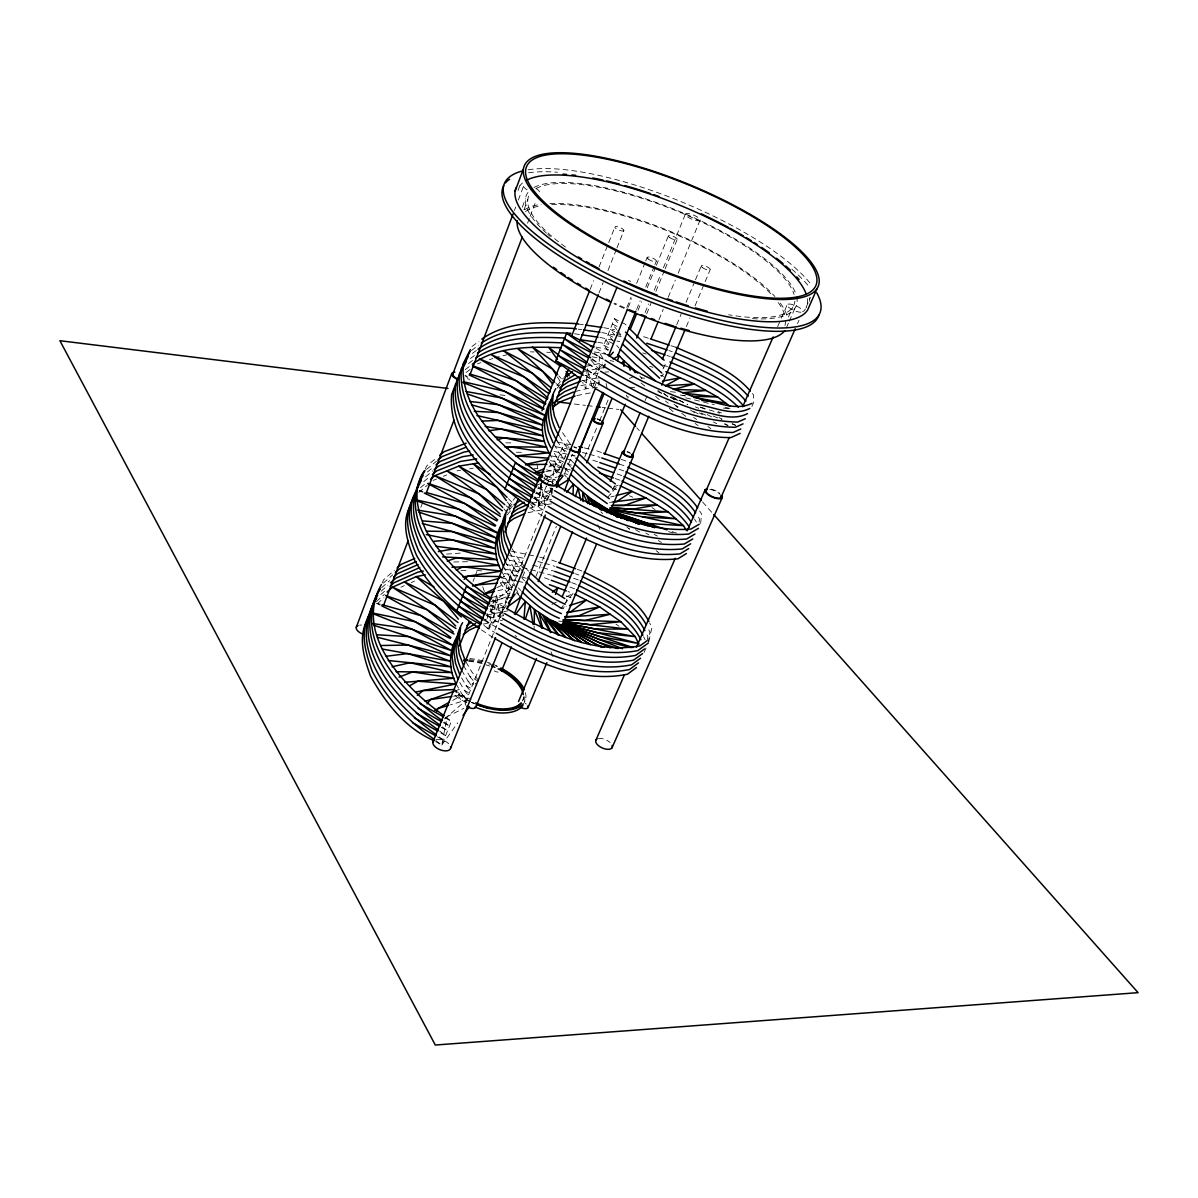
<?xml version="1.0" encoding="UTF-8"?>
<svg xmlns="http://www.w3.org/2000/svg" width="1198" height="1198" viewBox="0 0 1198 1198"><rect width="100%" height="100%" fill="white"/><g stroke="black" fill="none" stroke-linecap="round" stroke-linejoin="round"><path stroke-width="0.75" stroke-dasharray="5 3.75" d="M598.925 385.307L599.015 380.066M575.295 391.521L585.882 388.811L587.23 368.759L592.396 387.942L599.165 369.553L599.419 352.706L593.983 351.942M534.053 629.774L534.128 626.075M552.068 493.321L552.383 488.065M552.592 484.546L553.701 465.947L548.37 465.258M507.593 599.674L509.959 574.276L502.591 573.393M700.65 523.406L701.564 513.972L699.647 510.962M540.882 483.887L538.696 505.616L528.078 508.491M699.138 521.984L699.452 518.809L697.536 515.784M541.586 482.12L537.977 506.904L544.132 510.483M648.148 643.176L649.885 632.065L647.639 627.542M647.369 639.867L647.863 636.662L645.632 632.125M497.949 590.704L512.13 587.409L493.247 602.19L488.694 628.95L494.699 632.394M435.548 741.547L441.777 745.081L447.183 716.599L463.851 708.362M551.335 487.915L545.075 504.747L541.226 485.624M518.045 190.422L520.591 183.623M514.391 210.489L515.709 206.999M518.33 200.036L523.571 186.109M522.298 207.194L525.473 198.778M523.99 209.71L527.809 199.617M527.524 223.277L529.501 218.066M530.16 216.329L536.105 200.695M420.812 507.383L423.463 500.405M473.015 581.344L474.393 577.885M475.082 576.163L477.133 570.982M590.15 289.362L593.594 280.691M599.09 266.825L608.045 244.302M608.734 242.565L614.918 226.961M599.015 292.941L603.148 282.548M607.985 270.434L616.281 249.648M616.97 247.911L623.873 230.6A4.837 1.423 21.9 0 0 617.644 226.751A4.837 1.423 21.9 0 0 616.671 229.013A4.837 1.423 21.9 0 0 623.873 230.6M435.922 740.589L441.777 745.081L451.361 721.361L445.476 716.853M546.438 485.969L537.977 506.904L531.672 503.534M546.962 484.651L548.564 480.697L544.102 477.418M608.075 350.685L603.762 345.264L614.499 318.683L625.326 324.239L627.692 326.74M465.243 702.986L552.128 488.619M560.529 467.864L566.13 454.042L556.741 440.46M594.582 387.074L598.087 378.433M626.824 307.557L631.032 297.194M636.647 283.357L645.048 262.617M645.752 260.894L647.16 257.435M628.246 307.317L631.75 298.676M522.747 576.552L526.027 568.481L528.632 571.132M564.872 472.97L572.404 454.431L574.726 456.827M636.602 309.503L640.121 300.863M645.752 287.056L654.198 266.33M654.902 264.608L656.309 261.149M638.01 310.342L641.544 301.686M647.205 287.82L655.68 267.034M656.384 265.297L668.394 235.856M535.88 576.463L556.396 526.311M584.699 457.142L598.865 422.55M599.569 420.827L608.06 400.072M645.093 312.558L648.612 303.948M654.258 290.156L660.607 274.656M663.437 267.768L685.301 214.367M646.68 313.846L650.933 303.468M655.905 291.354L664.411 270.583M665.13 268.846L677.184 239.42M508.386 507.608L509.689 504.463L516.293 496.391M658.99 319.656L663.243 309.339M668.214 297.299L675.313 280.107M678.158 273.234L700.156 219.923M645.123 400.626L647.279 395.445M676.78 324.658L681.093 314.31M686.125 302.225L694.75 281.5M695.484 279.778L701.234 265.971M560.784 607.97L563.255 608.913L564.558 605.784M565.86 602.654L566.864 599.225M614.754 485.579L610.755 494.115M663.003 368.984L666.088 362.68L665.145 363.848M686.379 326.53L689.988 317.904M695.05 305.834L710.204 269.61M777.637 326.695L780.602 319.881M781.351 318.189L787.296 304.547M788.464 316.961L792.776 307.122M644.06 652.506L646.096 647.848M648.837 641.619L651.907 627.452L649.645 622.945M751.88 406.526L753.572 402.663L753.632 395.026L751.46 392.405M786.397 327.803L788.539 322.891M789.257 321.244L795.008 308.126M797.494 323.625L798.991 320.225M806.119 307.317L810.492 297.389M382.177 582.932L383.764 579.667L394.441 570.278M425.155 469.167L426.817 465.812L435.413 458.789M441.777 745.081L457.741 722.858M506.32 605.679L488.694 628.95L483.872 626.284M563.315 605.514L561.143 608.21L566.19 606.592M564.408 604.166L573.108 593.369L568.032 591.513M552.787 488.679L537.977 506.904L530.924 501.677M507.233 514.87L510.543 510.827M508.865 507.952L514.376 501.213M509.15 510.063L512.459 506.02M556.98 385.636L563.554 377.834M557.16 388.092L561.548 382.881M607.161 497.904L618.453 484.98L612.043 487.856M602.444 364.372L589.835 378.523L584.953 375.992M661.191 376.442L663.527 374.046M377.325 603.732L384.019 597.757M380.799 594.567L384.813 591.003M376.292 601.621L384.408 594.388M381.204 591.153L387.882 585.238M381.608 587.739L389.62 580.656M383.345 583.112L392.704 574.875M444.518 718.89L466.501 700.006L450.448 704.798M418.746 492.378L427.357 485.205M420.558 487.586L426.353 482.764M423.807 481.596L429.543 476.849M425.634 476.789L432.792 470.874M427.461 471.967L433.182 467.25M426.428 469.496L436.446 461.275M466.127 372.518L470.38 369.254M465.198 369.673L470.919 365.285M468.523 363.548L472.761 360.313M470.425 358.516L474.678 355.297M472.341 353.455L476.579 350.265M471.443 350.535L478.496 345.219M471.952 346.507L479.005 341.22M543.128 481.057L559.975 469.346L550.631 455.644M612.792 489.233L611.16 487.167M452.679 700.366L462.488 694.93L470.964 699.692M551.949 604.391L556.83 601.845M566.609 596.769L573.108 593.369M496.706 587.724L508.027 582.243L513.822 585.418M629.414 378.463L634.191 376.277M400.926 587.2L404.325 585.672M411.139 582.617L414.538 581.105M493.247 602.19L509.659 595.346M602.624 513.568L600.887 511.816M548.939 466.831L555.767 464.045L566.235 469.601L568.541 471.997M433.092 480.413L436.506 479.05M443.32 476.31L446.719 474.947M477.463 363.818L480.877 362.635M489.398 359.655L492.812 358.457M494.504 357.858L506.799 354.803M455.899 690.617L459.298 689.434M546.812 480.398L557.235 476.939M501.123 577.721L504.717 576.672L501.064 576.612M486.957 615.023L507.967 610.83M481.716 620.534L493.636 617.15L506.125 615.383M483.288 624.113L502.501 620.175M489.039 602.28L501.004 598.91L513.538 597.143M488.919 606.383L506.32 602.474M490.491 609.977L504.463 607.042M490.881 597.697L510.019 593.324M528.108 512.714L544.057 509.36M533.859 498.428L551.664 494.834M531.942 503.205L551.559 499.356M536.165 484.995L541.391 483.588M537.707 488.859L546.408 486.523M535.791 493.651L551.769 490.311M576.822 395.595L590.374 392.914M610.725 496.99L614.304 496.062M582.857 380.62L598.072 377.729M580.835 385.621L599.299 382.297M583.351 371.485L605.394 367.277M584.864 375.618L598.461 372.952M585.373 366.453L602.534 362.904M446.569 554.12L462.593 552.922M456.947 470.844L460.571 470.26M469.601 468.807L473.225 468.223M545.914 471.578L559.975 469.346M453.593 696.218L462.488 694.93L467.07 700.725M548.34 481.731L553.835 480.982M551.439 503.864L538.696 505.616L534.608 496.017M597.278 387.283L585.882 388.811L582.617 382.387M609.632 502.381L613.181 501.947M500.899 582.857L508.027 582.243L513.148 588.712M604.99 372.069L608.734 371.904M550.436 464.18L555.767 464.045M460.945 570.682L467.999 570.533M453.772 561.967L467.939 561.697M516.443 452.275L521.834 452.29M505.766 442.841L512.954 442.886M530.474 351.853L534.098 351.942M546.797 352.272L550.436 352.362M629.684 387.268L635.15 387.688M641.11 377.834L644.719 378.209M670.461 391.656L677.724 392.48M558.582 621.058L562.281 621.492M500.824 577.81L524.514 582.647M506.155 564.543L520.426 567.088M504.373 568.975L522.657 572.494M476.804 570.353L482.345 571.012M511.516 551.2L537.932 556.696M509.734 555.662L525.757 558.642M509.794 560.335L522.223 562.656M499.985 394.846L507.413 395.759M574.261 403.981L585.403 405.358M587.26 405.583L594.687 406.496M602.115 407.41L605.829 407.874M607.686 408.099L618.827 409.461M723.457 408.099L728.773 408.773M534.083 468.268L537.632 468.732M546.513 469.871L562.386 473.105M553.955 451.376L575.175 455.899M552.083 456.019L564.483 458.415M550.226 460.646L560.844 462.608M557.699 442.077L573.662 445.327M555.827 446.734L568.241 449.13M592.052 356.764L602.864 358.816M574.456 333.778L579.892 334.556M599.839 337.402L619.725 341.64M597.892 342.254L608.734 344.32M595.93 347.106L608.584 349.591M578.335 324.014L583.785 324.793M603.762 327.668L614.634 329.75M578.215 329.165L581.839 329.69M601.8 332.55L614.469 335.051M616.281 335.485L621.702 336.788M606.622 354.428L599.419 352.706L603.298 358.966M610.067 360.538L613.661 361.407M685.72 397.826L692.729 399.503M694.526 399.937L701.714 401.674M703.511 402.109L714.308 404.699M725.09 407.29L732.292 409.027M584.265 447.887L593.115 450.014M582.363 452.53L587.664 453.802M589.431 454.237L599.973 457.337M566.235 458.834L573.288 460.526M567.882 464.3L571.416 465.153M570.413 469.975L553.701 465.947L557.744 473.854M564.138 473.524L567.657 474.378M539.654 557.115L548.295 559.211M537.842 561.562L543.023 562.82M544.746 563.24L555.033 566.355M532.571 565.171L541.197 567.253M542.934 567.672L554.899 571.416M522.148 567.508L529.052 569.185M530.774 569.604L551.38 575.22M526.311 578.23L509.959 574.276L515.784 587.874M376.816 603.223L380.365 604.226M668.514 531.657L673.71 533.14M419.435 490.476L422.909 491.479M700.471 407.155L707.479 409.342M709.246 409.896L719.773 413.175M657.777 391.686L661.341 392.839M643.581 336.683L648.717 338.36M670.91 345.683L676.031 347.36M668.873 350.55L672.288 351.673M666.852 355.417L670.251 356.54M642.712 352.931L646.111 354.054M662.808 365.105L667.9 366.798M649.72 366.259L652.955 367.337M660.472 375.333L663.857 376.457M672.093 531.627L677.259 533.38M596.649 450.867L601.89 452.679M621.163 459.358L628.156 461.799M619.216 464.015L626.21 466.441M592.83 460.152L599.809 462.578M619.037 469.272L624.278 471.099M717.991 411.663L721.51 412.906M617.09 473.914L622.331 475.741M615.158 478.541L620.399 480.368M613.047 488.38L616.536 489.593M551.754 560.05L556.86 561.907M577.286 569.335L582.393 571.191M575.429 573.782L578.829 575.025M573.572 578.23L578.679 580.087M571.731 582.662L576.822 584.519M544.461 577.78L549.553 579.637M569.889 587.095L574.965 588.952M566.205 595.93L571.266 597.787M700.396 407.29L707.12 410.001M713.065 415.976L721.675 419.599M732.008 423.942L735.452 425.395M695.379 406.841L698.748 408.323M718.86 417.548L722.214 419.075M732.278 423.688L735.632 425.23M419.33 490.746L422.624 492.288M629.459 495.717L632.694 497.245M701.219 413.055L707.853 416.2M724.461 424.077L727.785 425.649M376.711 603.522L380.066 605.11M671.539 396.553L687.742 404.669M616.97 326.395L612.343 324.029L616.671 329.465M614.814 331.726L610.186 329.36L614.514 334.781M616.356 332.52L623.349 337.402M612.672 337.042L608.045 334.661L614.514 342.808M613.601 343.931L605.889 339.977L609.138 344.036M603.762 345.264L609.917 348.438M596.065 348.393L605.724 353.724M592.201 353.096L603.478 359.25M679.236 400.132L687.547 404.43M707.134 414.553L713.574 417.877M724.85 423.703L728.085 425.38M591.617 359.475L601.231 364.791M587.754 364.147L599 370.302M587.17 370.496L596.769 375.798M568.466 446.18L563.959 443.799L558.792 435.368M561.907 448.876L569.394 452.844M553.85 444.129L559.855 453.937L565.845 457.112M554.375 453.398L557.804 458.999L563.794 462.173M558.208 471.473L553.731 469.092L547.756 459.283M654.123 534.368L657.388 536.09M543.802 478.167L553.416 483.528M693.792 411.453L700.351 414.957M713.439 421.966L716.718 423.718M537.992 487.841L550.781 494.969M535.88 493.082L548.654 500.21M533.784 498.308L546.528 505.421M635.419 529.711L641.799 533.155M524.574 567.687L515.829 562.925L509.165 551.799M507.218 556.651L513.867 567.777L519.692 570.952M505.286 561.488L511.92 572.599L517.731 575.774M503.34 566.31L509.974 577.421L517.236 581.389M511.875 590.21L506.08 587.035L499.476 575.939M492.303 600.468L505.077 607.656M490.281 605.484L503.055 612.657M489.892 611.354L501.034 617.644M486.268 615.458L499.012 622.616M484.262 620.429L496.99 627.587M463.491 665.489L469.93 676.511L478.436 681.273M461.634 670.116L468.074 681.138L473.734 684.313M461.619 677.873L466.202 685.735L471.862 688.91M459.762 682.486L464.345 690.347L469.99 693.522M454.926 695.304A43.652 21.744 21.9 0 0 460.646 699.512L469.092 704.274M673.62 398.185L676.84 400.012M445.102 717.812L451.361 721.361M443.185 722.574L449.445 726.123L443.56 721.615M441.268 727.336L447.513 730.885L441.643 726.377M440.924 732.966L445.596 735.617L439.741 731.124M437.45 736.815L443.694 740.364L439.292 736.995M492.977 637.501L480.952 629.579M542.305 515.844L529.98 507.742M673.905 398.065L680.239 401.749M699.332 412.861L702.552 414.718M549.672 487.841L552.907 489.727M596.125 382.222L585.478 375.348M593.909 387.688L581.824 379.781M645.872 533.065L648.987 534.952M658.301 540.627L661.416 542.514M651.922 507.593L655.066 509.584M670.281 397.017L674.908 399.997M670.625 397.047L675.163 400.012M690.333 409.971L694.945 412.996M678.128 407.021L673.501 403.906L677.649 407.5M693.567 417.398L696.667 419.48M615.907 624.053L618.917 626.18M594.358 353.29L598.745 356.465M592.126 358.831L596.499 362.006M588.458 363.293L594.283 367.516M587.694 369.853L592.052 373.027M538.381 486.837L544.311 491.225M536.285 492.079L542.2 496.466M534.173 497.32L540.088 501.692M664.081 393.843L668.439 397.077M663.602 393.378L668.08 396.718M707.883 426.473L710.803 428.659M492.977 599.689L498.757 604.017L488.694 628.95L483.198 624.817M490.97 604.691L496.736 609.033M490.401 610.77L494.714 614.02M486.957 614.679L492.707 619.007M665.399 401.001L668.364 403.247M681.752 413.355L686.214 416.709M695.139 423.448L698.12 425.694M484.95 619.651L490.701 623.978M640.99 382.971L645.123 386.295M626.719 526.865L629.579 529.187L626.809 526.91M656.19 550.676L658.99 552.937M506.11 505.781L510.228 509.225M657.942 390.443L662.18 394.112M655.606 396.418L659.709 399.982M669.278 408.308L673.381 411.872M556.007 383.39L558.687 385.816M508.386 498.682L512.22 502.486M518.18 587.799L520.786 590.419M516.233 592.591L520.771 597.188M522.103 578.155L524.694 580.805M570.338 459.493L573.812 463.102M570.592 466.95L565.127 460.571M564.183 474.648L566.489 477.044M616.685 345.518L619.037 348.004M558.792 375.843L561.248 378.538M636.812 427.866L639.298 430.666M702.582 501.962L712.496 513.148M503.939 508.88L508.791 514.361M590.719 359.909L599.165 369.553M661.955 365.39L663.932 367.861M614.499 318.683L618.827 324.134M617.749 330.828L620.998 334.901M570.233 444.024L559.975 428.869M567.118 447.782L563.959 443.799L553.731 469.092L556.89 473.06M559.855 453.937L564.063 459.253M557.804 458.999L562.027 464.3M563.075 465.633L566.235 469.601M524.994 567.193L517.776 558.073L511.112 546.947M523.032 572.03L515.829 562.925L506.08 587.035L510.183 592.216M513.867 567.777L517.985 572.958M511.92 572.599L517.057 579.083M509.974 577.421L515.095 583.905M478.706 680.614L471.802 671.883L465.363 660.862M469.93 676.511L476.834 685.241M468.074 681.138L472.656 686.933M466.202 685.735L470.799 691.546M464.345 690.347L468.927 696.143M639.807 375.977L642.053 378.897M544.716 474.168L550.346 481.581M507.353 502.022L511.531 507.922M500.255 582.647L508.072 594.448L499.88 616.266L496.586 593.909L493.636 617.15L489.967 606.952M530.684 504.163L532.631 507.263L531.822 501.707M694.481 519.063L696.382 522.118M557.459 376.996L560.35 381.728M501.408 571.132L508.027 582.243M456.094 683.923L462.488 694.93M454.252 688.521L460.646 699.512M643.625 636.707L645.108 639.747M597.757 524.829L600.078 529.83M516.518 589.581L519.438 596.379M551.02 651.802L553.626 658.466M482.719 586.78L484.486 591.707M536.839 463.776L537.947 469.257M606.143 383.48L607.146 388.691M551.35 490.446L551.829 493.95M487.122 613.376L487.676 618.842M502.741 610.396L503.519 619.156M528.528 172.767A170.416 50.556 22.3 0 1 557.489 172.257M791.848 269.176A170.416 50.556 22.3 0 1 810.073 287.984M796.67 296.7A145.797 43.218 22.3 0 1 752.134 318.623M550.376 236.575A145.797 43.218 22.3 0 1 547.741 234.299M546.483 233.161A145.797 43.218 22.3 0 1 541.81 228.728M540.388 227.291A145.797 43.218 22.3 0 1 531.493 189.059M534.009 187.487A145.797 43.218 22.3 0 1 677.978 210.803A145.797 43.218 22.3 0 1 796.296 295.247M528.168 169.802A170.535 50.331 22.3 0 1 679.446 200.994A170.535 50.331 22.3 0 1 811.435 284.869M809.219 297.568A158.196 46.677 22.3 0 1 809.788 301.462M794.843 301.102A143.326 42.484 22.3 0 1 728.654 314.76M565.516 247.043A143.326 42.484 22.3 0 1 529.621 194.331M536.15 188.49A143.326 42.484 22.3 0 1 677.724 211.387A143.326 42.484 22.3 0 1 794.064 294.468M624.038 308.365A145.183 44.476 22.3 0 1 613.915 303.753M524.559 209.77A145.183 44.476 22.3 0 1 541.122 204.319M549.927 203.525A145.183 44.476 22.3 0 1 774.911 296.52M780.332 303.169A145.183 44.476 22.3 0 1 787.475 317.71M624.562 307.676A142.742 43.727 22.3 0 1 614.619 303.154M525.518 211.612A142.742 43.727 22.3 0 1 539.879 205.906M551.634 204.603A142.742 43.727 22.3 0 1 772.935 296.086M778.251 302.615A142.742 43.727 22.3 0 1 785.244 316.916M785.648 320.525A142.742 43.727 22.3 0 1 784.885 325.497M805.4 308.964A155.74 45.943 22.3 0 1 803.454 311.42M519.977 185.72A155.74 45.943 22.3 0 1 522.448 183.039M807.362 298.706A155.74 45.943 22.3 0 1 806.224 307.467M359.61 625.131A8.865 4.358 19.9 0 1 361.541 625.057M465.603 375.483A9.329 3.519 20.7 0 1 467.265 376.681M469.152 379.032A9.329 3.519 20.7 0 1 469.227 380.021M464.959 375.663A8.161 3.07 20.7 0 1 467.669 380.305M527.045 189.703A8.461 2.471 21.2 0 1 526.296 185.271M535.91 188.43A8.461 2.471 21.2 0 1 538.995 192.549M627.123 451.541A5.855 2.246 22.7 0 1 629.938 452.664M627.273 452.065A4.672 1.797 22.7 0 1 630.507 453.563M598.341 738.537A8.94 4.463 24.1 0 1 610.126 742.55M711.283 489.173A9.404 3.609 23.7 0 1 719.713 493.202M709.74 489.428A8.221 3.16 23.7 0 1 720.193 494.415M525.173 703.331A5.556 2.77 22.7 0 1 526.326 704.08M800.878 312.259A8.536 2.531 23.5 0 1 788.044 306.718A8.536 2.531 23.5 0 1 793.9 304.996A8.536 2.531 23.5 0 1 802.735 311.705M568.9 447.767A5.96 2.321 22.1 0 1 568.93 447.124M573.827 446.674A5.96 2.321 22.1 0 1 576.687 447.827M573.962 447.213A4.762 1.857 22.1 0 1 576.238 448.142M436.192 739.495A9.419 4.972 21.6 0 1 448.726 743.718M546.707 475.906A9.943 4.043 21.9 0 1 555.543 480.143M544.925 476.16A8.7 3.534 21.9 0 1 554.674 480.218M466.052 705.487A5.661 2.875 21.8 0 1 467.519 701.699M471.533 702.402A5.661 2.875 21.8 0 1 474.019 703.795M628.441 280.497A9.045 2.845 22.1 0 1 630.612 281.395M597.083 418.671A5.735 2.141 22.2 0 1 601.037 420.498M597.218 419.18A4.582 1.722 22.2 0 1 600.378 420.633M516.667 636.662A8.401 3.968 22.2 0 1 515.11 635.449M627.872 396.448A8.82 3.175 22.4 0 1 627.752 398.17M626.18 395.22A7.712 2.785 22.4 0 1 627.048 397.032M498.143 672.138A5.451 2.666 22 0 1 494.205 670.85M496.017 666.028A5.451 2.666 22 0 1 497.365 666.462M468.658 661.266A43.652 21.744 21.9 0 1 482.509 663.767M486.029 664.83A43.652 21.744 21.9 0 1 489.533 666.043M524.649 696.922A43.652 21.744 21.9 0 1 524.23 702.777M475.277 703.78A41.421 20.606 21.9 0 1 471.937 702.283M470.305 701.474A41.421 20.606 21.9 0 1 455.944 691.98M468.583 660.667A41.421 20.606 21.9 0 1 481.596 662.689M523.436 697.491A41.421 20.606 21.9 0 1 522.583 700.995M474.633 703.69A43.667 21.714 22 0 1 471.623 702.327M470.155 701.609A43.667 21.714 22 0 1 454.746 691.456M469.736 658.586A43.667 21.714 22 0 1 483.588 661.086M487.122 662.15A43.667 21.714 22 0 1 490.626 663.378M492.378 664.051A43.667 21.714 22 0 1 497.514 666.298M525.443 692.654A43.667 21.714 22 0 1 524.11 702.642M467.475 698.853A41.436 20.591 22 0 1 456.303 691.066M468.942 659.769A41.436 20.591 22 0 1 481.955 661.79M488.664 663.812A41.436 20.591 22 0 1 493.651 665.744M523.811 696.592A41.436 20.591 22 0 1 522.957 700.096M685.226 395.864L679.865 394.936L685.211 395.849M702.268 267.483A4.852 1.438 22.7 0 0 709.95 269.909A4.852 1.438 22.7 0 0 704.933 265.971A4.852 1.438 22.7 0 0 702.268 267.483M648.133 258.978A4.942 1.498 22.2 0 0 656.025 261.449A4.942 1.498 22.2 0 0 651.038 257.465A4.942 1.498 22.2 0 0 648.133 258.978M687.517 216.898A7.982 2.231 22.4 0 0 699.917 220.462A7.982 2.231 22.4 0 0 690.752 214.098A7.982 2.231 22.4 0 0 687.517 216.898M669.368 237.309A4.747 1.378 22.3 0 0 676.915 239.705A4.747 1.378 22.3 0 0 672.078 235.931A4.747 1.378 22.3 0 0 669.368 237.309"/><path stroke-width="1.5" d="M534.158 624.233L534.458 609.483L520.127 596.529M573.018 494.564L573.423 484.202L567.642 478.227M523.96 619.156L525.308 601.785L515.365 614.544M549.148 404.939C546.842 417.248 550.436 429.872 556.741 440.46M553.191 394.801L552.353 405.074L554.404 416.11L559.107 427.476M547.142 410.001L546.273 420.303L548.31 431.355L552.982 442.721M503.864 518.749L502.861 529.246L504.702 540.418L509.165 551.799M505.796 513.897L504.792 524.395L506.649 535.566L511.112 546.947M416.604 500L458.819 509.21L498.158 533.26L497.08 543.742L498.907 554.914L503.34 566.31M500.03 528.393L498.997 538.92L500.839 550.092L505.286 561.488M458.744 632.125L457.591 642.817L459.253 654.093L463.491 665.489M460.586 627.512L459.433 638.19L461.095 649.466L465.363 660.862M453.248 645.932L452.08 656.639L453.713 667.93L457.936 679.326M455.09 641.349L453.907 652.041L455.554 663.333L459.792 674.729M575.34 496.601L578.05 488.305L580.865 500.36M525.293 619.261L529.89 605.634L533.155 624.592M555.498 594.418L557.849 587.769L552.353 592.291M617.464 360.613L619.231 355.791L613.121 358.906M564.468 491.045L568.81 479.425L557.175 486.777M515.065 191.276L523.361 169.158M356.3 627.243L451.691 373.701M452.799 374.105L513.088 213.963M514.421 614.02L520.771 597.188L507.248 607.101M470.11 374.42L522.253 237.174M383.674 605.08L408.219 540.523M426.129 493.426L453.982 420.154M580.371 378.733L555.707 360.793L566.624 333.209L592.8 346.701M541.99 410.674L560.574 363.878M571.581 336.144L589.461 291.084M552.727 408.952L568.616 369.134M579.667 341.43L598.311 294.663M459.373 645.962L469.032 621.792M504.867 532.002L517.97 499.207M432.882 742.086L539.22 477.388M540.403 477.807L617 287.265M556.711 483.603L595.286 388.541M603.702 367.801L605.11 364.342M608.614 355.701L627.542 309.039M450.673 748.091L495.523 637.621M507.428 608.284L545.27 515.08M556.486 487.466L557.894 484.022M578.889 451.122L602.819 392.405M617.599 356.135L635.898 311.225M579.787 450.014L592.426 419.03M475.756 707.149L501.827 643.266M520.127 598.356L551.829 520.651M568.736 479.2L579.997 451.571M593.504 419.465L604.106 393.483M630.238 329.39L636.602 313.801M601.995 422.879L611.923 398.649M636.752 338.076L645.258 317.305M501.483 670.97L511.366 646.89M538.172 581.539L560.739 526.506M586.84 462.862L603.058 423.313M507.742 509.18C499.042 523.796 499.326 541.796 507.218 556.651M501.977 523.661C493.306 538.276 493.546 556.261 501.408 571.132L462.787 576.897M462.578 622.675C454.072 637.261 454.057 655.171 461.634 670.116M457.082 636.497C448.591 651.083 448.546 668.963 456.094 683.923L415.736 692.04M555.722 388.691C547.007 403.292 550.211 421.531 558.792 435.368M551.679 398.814C542.499 413.864 542.275 432.493 550.945 447.782M545.674 413.939C538.905 427.312 543.503 443.365 550.631 455.644M651.188 338.57L658.286 321.378M559.676 563.06L572.509 532.002M604.571 454.341L625.236 404.31M518.524 701.564L536.449 658.541M562.251 596.574L586.616 538.052M610.261 481.252L622.451 451.99M623.544 452.425L640.091 412.711M662.389 359.19L676.061 326.395M632.215 455.914L648.822 416.23M661.82 385.187L684.927 329.989M528.138 707.389L546.872 662.689M561.997 626.569L596.574 544.042M610.261 511.366L633.308 456.348M436.521 711.897L437.959 708.527L448.666 705.322M596.035 739.9L624.443 674.788M636.408 647.369L675.268 558.268M687.233 530.849L705.173 489.727M706.236 490.237L729.297 437.42M742.685 406.766L773.174 336.923M721.046 497.305L795.247 328.731M612.013 747.807L722.109 497.814M817.126 288.478A158.87 45.284 22.3 0 1 576.942 228.518A158.87 45.284 22.3 0 1 619.576 161.356A158.87 45.284 22.3 0 1 817.126 288.478L807.647 309.983A158.196 46.677 22.3 0 1 641.02 289.512A158.196 46.677 22.3 0 1 515.979 187.861M369.448 614.23C359.31 631.93 365.719 653.479 372.279 671.299C386.954 698.853 408.817 721.84 434.455 739.466M366.064 622.211C358.232 639.447 364.417 659.14 370.482 676.001C385.427 702.672 405.179 728.279 433.99 740.649M381.368 584.564C353.036 635.045 405.748 688.341 444.009 715.73M379.616 589.206C351.254 639.702 403.771 693.088 442.092 720.492M380.26 588.922C347.046 640.69 399.773 696.727 440.175 725.254M377.714 595.166C346.072 646.62 398.44 701.743 438.273 730.001M376.786 598.131C343.526 649.9 395.834 706.161 436.357 734.748M415.182 492.707C406.347 509.494 413.879 529.351 420.423 545.644C436.401 573.123 459.373 595.735 485.519 613.601M417.488 488.065L421.337 480.338M414.119 496.017C404.205 513.044 411.693 533.799 418.521 550.601C434.455 578.095 457.381 600.722 483.513 618.572M413.085 499.237C402.199 516.578 409.431 538.187 416.619 555.543C432.508 583.037 455.405 605.694 481.521 623.544M410.465 505.691C400.521 522.777 407.934 543.592 414.733 560.469C430.561 587.993 453.428 610.651 479.529 628.501M424.317 470.829C411.453 488.904 417.668 512.175 426.129 530.714C442.272 558.163 465.348 580.731 491.539 598.596M424.991 470.664C392.031 522.163 451.062 575.909 489.533 603.612M423.164 475.501C390.174 527.015 448.98 580.88 487.526 608.599M454.836 387.957L451.631 394.292C447.438 443.919 492.558 480.113 528.498 506.649M468.104 356.66L459.343 373.866C455.554 423.463 501.049 459.208 536.899 485.744M466.187 361.736L457.411 378.987C453.518 428.599 498.922 464.45 534.802 490.985M459.478 376.232L455.48 384.094C451.481 433.721 496.796 469.691 532.691 496.227M457.247 381.907L453.548 389.2C449.46 438.827 494.669 474.902 530.594 501.438M470.365 349.606L463.222 363.578C459.643 413.864 506.38 449.505 542.619 476.325M470.02 351.583L461.275 368.729C457.591 418.327 503.19 453.952 539.01 480.488M463.057 715.446L469.436 706.55M508.356 602.983L515.125 594.043M427.072 703.87L430.441 699.542L451.811 696.472M556.022 484.696L563.045 476.055M566.564 492.288L573.423 484.202L591.153 498.937L622.076 518.569M609.692 356.24L613.316 352.167M621.582 363.234L623.933 360.763L618.048 354.548M390.159 586.256L394.172 582.692L418.012 572.105L423.388 571.057M387.089 592.007L392.435 587.245L416.275 576.597L425.29 574.845M390.548 582.872L395.909 578.14L419.749 567.582M393.633 577.107L397.646 573.572L418.072 564.558M395.37 572.524L399.383 568.99L416.41 561.518M397.122 567.927L401.12 564.408L414.748 558.463M417.353 695.439L422.939 690.587L453.832 689.599M430.591 479.245L434.904 475.666L458.759 466.142L478.691 462.952M432.403 474.468L436.716 470.904L460.571 461.44L476.849 458.849M434.23 469.691L438.528 466.142L462.383 456.708L473.24 455M436.042 464.899L440.34 461.365L464.21 451.99L469.646 451.137M437.869 460.092L442.167 456.573L466.037 447.243M439.696 455.285L443.994 451.781L466.157 443.155M464.075 579.383L468.208 576.088L501.064 576.612M472.282 364.252C497.529 345.803 531.478 346.596 561.428 347.749M463.222 634.73L469.167 630.193L478.361 625.805M475.591 358.172C500.899 341.011 533.889 341.655 563.345 342.898M466.861 625.611L471.323 622.211M465.034 630.178L475.591 623.454M477.508 353.155C502.846 336.069 535.82 336.773 565.261 338.031M478.002 349.187C504.433 330.199 539.774 332.086 570.832 333.269M481.326 343.092C507.832 325.422 542.185 327.114 572.764 328.387L576.403 328.896M481.836 339.094C508.341 320.24 543.652 322.277 574.711 323.49L578.335 324.014M636.452 667.556L627.467 674.219C580.686 683.908 534.113 661.266 494.549 638.399M638.489 662.898L629.519 669.517C582.542 679.056 535.895 656.219 496.212 633.248M507.817 522.972L513.807 518.584L524.649 513.657M640.526 658.256L631.586 664.815C584.699 674.145 538.187 651.398 498.563 628.486M511.636 513.418L517.611 509.045L526.925 504.837M509.719 518.195L515.709 513.822L526.566 508.895M513.957 504.927L519.947 500.569M513.538 508.641L524.185 502.172M642.562 653.599L633.637 660.098C586.706 669.248 540.238 646.441 500.584 623.529M644.614 648.927L635.704 655.366C588.712 664.336 542.29 641.484 502.606 618.542M648.148 643.176L637.785 650.634C590.734 659.409 544.341 636.512 504.628 613.556M647.234 640.616L639.852 645.887C592.755 654.482 546.408 631.526 506.664 608.554M553.042 406.946L560.559 401.674L575.055 396.044M557.04 396.942L564.558 391.686L575.549 386.969M553.536 403.007L562.551 396.688L573.543 391.971M559.541 387.927L568.571 381.653L579.562 376.951M559.032 391.911L566.564 386.669L581.09 381.069M563.06 381.848L575.295 374.615M565.067 376.786L572.599 371.575M686.394 553.566L677.888 558.807C629.938 563.854 584.235 540.118 543.922 516.772M688.715 548.579L680.045 553.865C631.9 558.717 586.121 534.802 545.674 511.366M690.662 543.817L682.201 548.939C634.161 553.566 588.532 529.756 548.145 506.365M692.803 538.935L684.372 543.982C636.273 548.399 590.689 524.544 550.256 501.138M694.945 534.038L686.544 539.025C638.399 543.233 592.845 519.333 552.383 495.912M698.494 528.318L688.715 534.053C640.541 538.037 595.002 514.122 554.524 490.656M699.258 524.215L690.887 529.067C642.667 532.84 597.173 508.895 556.651 485.4M409.686 685.735L417.743 681.228L456.094 683.923M434.784 710.279L449.415 702.178M456.333 570.038L462.742 566.849L501.408 571.132M485.385 593.22L495.088 588.518M740.109 433.391L730.825 437.644C681.857 437.3 636.752 412.711 595.481 388.616M740.813 428.989L733.086 432.478C684.088 431.879 639.013 407.275 597.697 383.135M743.045 423.867L735.347 427.282C685.705 426.428 640.181 401.24 598.356 376.726M745.291 418.746L737.624 422.085C687.952 420.977 642.442 395.774 600.587 371.23M506.604 448.277L509.959 446.824L548.924 452.844L515.709 455.914L548.684 458.19M747.537 413.595C731.544 421.861 712.99 412.921 696.667 410.075C663.662 399.263 632.185 384.214 602.819 365.704M749.798 408.443C733.76 416.56 715.281 407.575 698.973 404.699C665.953 393.813 634.461 378.703 605.05 360.194M752.059 403.292C735.991 411.258 717.572 402.214 701.279 399.308C668.244 388.332 636.737 373.192 607.296 354.653M535.266 472.401L543.802 468.927M399.054 677.14L412.576 671.928L453.982 678.218L404.699 682.306M425.17 701.384L454.207 691.216M447.183 561.023L457.322 557.669L499.192 565.426L452.02 567.268M558.972 476.37L562.446 475.217M569.544 605.514L586.346 600.108L570.383 612.043L566.849 612.492M472.476 586.047L499.326 578.245M497.14 439.726L504.253 437.794L546.587 447.154L504.568 446.779M616.086 495.598L632.17 491.45L616.73 501.528L613.196 501.827M483.767 593.998L494.4 591.527M392.09 666.807L410.105 662.719L451.871 672.527L396.089 671.674M525.548 464.435L548.774 459.238M662.404 381.114L680.09 377.804L665.264 385.816L694.421 384.004L717.647 396.987L729.971 406.332M438.333 551.619L454.611 548.684L496.975 559.736L442.526 556.89M566.834 612.672L599.689 606.892L620.849 621.702L635.24 636.632L638.908 644.299M537.123 472.97L544.147 471.847M488.589 430.726L501.303 429.079L544.266 441.478L495.328 436.971M386.19 656.264L407.664 653.584L451.062 666.882L388.302 660.502M613.181 501.947L645.992 497.964L668.14 511.905L683.519 525.667L686.334 530.31M683.115 392.704L705.966 390.458L673.276 389.335L694.421 384.004L665.878 371.635M475.98 585.028L497.335 583.171M433.916 541.301L451.931 539.789L496.077 554.135L436.207 546.273M564.662 617.06L610.216 614.26L585.028 620.504L564.632 619.411M482.03 421.097L498.368 420.423L543.263 435.937L485.22 426.443M565.171 616.626L577.676 616.266L599.689 606.892L574.77 594.223M525.533 464.794L546.872 464.27M380.769 645.527L408.114 645.048L450.253 661.236L382.417 649.061M611.324 505.616L656.998 504.897L632.08 509.315L612.343 507.697M613.571 505.346L624.383 505.406L645.992 497.964L619.98 485.699M426.413 531.148L452.2 531.538L495.163 548.549L426.293 534.578M692.414 396.313L717.647 396.987L683.159 393.094M563 619.77L620.849 621.702L589.985 624.712L562.805 621.163M474.228 411.303L498.428 412.531L542.245 430.411L476.954 415.556M642.712 516.907L675.777 518.749L610.636 509.165M377.625 634.835L408.548 636.587L450.837 655.875L377.49 637.291M609.887 507.727L668.14 511.905L637.366 513.088L609.812 508.91M422.954 520.905L452.455 523.376L495.687 543.263L422.28 523.466M701.923 400.521L725.808 403.172L694.061 397.451M469.781 401.465L498.488 404.699L542.694 425.245L471.563 404.804M564.123 621.702L627.992 629.13L594.987 628.95L563.959 622.75M447.992 388.451L59.9 340.711L435.308 1045.03L1138.1 992.663L713.738 514.541M557.549 401.929L570.548 403.531M596.544 406.721L600.258 407.185M372.548 623.559L411.872 629.13L451.436 650.529L374.031 625.356M581.704 334.811L598.027 337.147M579.772 339.678L596.08 341.999M590.509 346.327L594.133 346.851M585.597 325.062L601.95 327.413M583.651 329.944L599.988 332.28M417.518 510.093L455.659 516.263L496.197 538.007L419.001 512.175M465.992 391.476L501.543 397.976L543.128 420.094L467.37 393.962M562.97 622.84L635.24 636.632L597.293 632.709L563.075 623.544M373.851 613.301L415.167 621.732L453.428 645.662L373.716 613.945M610.261 509.929L683.519 525.667L647.983 523.436L609.902 510.842L639.298 524.365M463.371 381.698L504.568 391.312L545.045 415.466L463.012 382.476M578.963 446.614L582.498 447.453M631.166 647.669L599.12 639.403L562.176 624.517M562.551 623.634L638.519 643.491L599.629 636.512L562.656 624.158M382.132 604.72L421.112 615.682L450.957 637.531M609.827 510.767L654.662 527.734M426.398 492.483L464.719 503.519L495.687 525.398M469.481 373.926L510.408 386.011L543.892 408.788M618.003 648.627L598.611 642.323L562.236 625.057M650.424 338.929L669.203 345.114M646.71 343.227L667.166 349.981M562.446 624.248L633.053 647.534M651.517 350.34L665.145 354.848M609.857 510.483L666.927 529.86M472.671 365.884L516.188 380.769L545.794 403.516M428.12 483.378L470.574 497.874L497.709 519.827M385.531 595.526L427.027 609.692L453.233 631.93M557.399 622.93L549.927 619.636L534.458 609.483L541.825 628.306M603.642 453.293L619.411 458.759M601.725 457.936L619.216 464.015M599.809 462.578L615.532 468.059M597.907 467.205L613.601 472.686M599.479 473.06L613.421 477.927M559.346 618.258C545.075 612.567 532.781 602.594 522.073 591.737M558.567 562.521L575.594 568.706M556.726 566.968L573.737 573.168M554.899 571.416L570.188 576.987M553.072 575.834L570.038 582.048M551.245 580.266L566.489 585.852M549.403 584.669L566.34 590.884M561.293 613.586C547.052 607.775 534.742 597.817 524.035 586.93M565.201 604.211C551.035 598.146 538.681 588.248 527.959 577.286M416.5 500.599L498.158 533.26M562.296 624.712L622.526 648.732M603.897 647.399L595.301 643.97L560.559 624.682M610.067 510.648L647.744 525.757M676.031 347.36C702.103 358.861 731.289 368.924 750.367 391.102M675.687 352.961C701.189 364.207 729.657 374.33 748.166 396.149M671.958 357.109C697.955 368.655 727.156 378.793 745.965 401.18M669.937 361.961C695.888 373.536 725.104 383.719 743.763 406.197M669.577 367.531C693.822 377.894 719.489 388.272 738.372 407.185M469.122 374.944L543.548 409.297M629.789 462.548C654.168 474.064 681.812 485.115 697.715 507.937M627.842 467.205C652.191 478.736 679.835 489.847 695.619 512.744M608.584 510.034L639.028 524.185M625.895 471.847C650.215 483.408 677.858 494.564 693.522 517.536M623.948 476.49C648.238 488.065 675.882 499.267 691.441 522.328M424.272 493.052L495.163 526.207M622.017 481.132C646.276 492.722 673.92 503.969 689.359 527.105M560.694 624.472L610.201 647.774M381.728 605.903L450.403 638.429M584.07 572.03C608.03 584.115 635.928 596.559 648.897 621.448M582.198 576.478C605.754 588.323 632.754 600.632 646.141 624.517M580.341 580.925C604.256 593.055 632.14 605.619 644.883 630.612M578.484 585.373C602.384 597.517 630.253 610.141 642.892 635.18M576.627 589.79C600.498 601.965 628.366 614.649 640.9 639.747M560.784 607.97L540.373 595.151L525.997 582.123M590.569 352.257L564.423 338.749L590.674 357.768M588.353 357.783L562.236 344.275L586.99 362.23M586.136 363.293L560.05 349.801L584.789 367.741M585.537 369.643L557.879 355.297L582.572 373.237M555.707 360.793L583.336 375.139M564.722 598.521L544.326 585.537L529.935 572.464M472.566 366.154L545.464 404.415M608.464 510.183L628.052 520.531M617.704 517.266L602.938 506.904L628.246 520.576M542.215 477.328L515.275 462.952L504.897 489.158L530.1 502.681M513.193 468.223L538.516 481.746M511.112 473.465L536.404 486.987M509.03 478.706L534.308 492.228M506.964 483.932L532.197 497.469M427.956 483.633L496.975 520.965M601.621 647.429L556.157 622.496L590.404 644.629L554.899 622.062L581.599 642.323M490.686 599.584L466.471 586.271L456.603 611.19L480.668 624.502M464.495 591.273L488.679 604.586M462.518 596.275L486.658 609.587M460.541 601.246L484.666 614.574M458.564 606.233L482.659 619.546M387.044 596.739L454.042 633.997M420.034 703.615L443.53 716.928M418.147 708.377L441.613 721.69M416.26 713.139L439.711 726.437M414.373 717.887L437.794 731.184M412.501 722.619L435.892 735.931M433.946 586.9L416.275 576.597L461.305 616.97M547.306 399.293L479.365 358.846L524.395 377.041L547.98 398.05M604.077 507.682L621.103 518.015M500.45 516.473L434.904 475.666L478.781 493.786L500.075 514.062M490.072 474.333L473.3 463.821L507.113 497.41M455.974 628.486L392.435 587.245L435.203 605.26L455.674 625.97M609.108 492.123L588.877 477.343L574.965 464.3M548.879 393.618L491.36 354.668L532.556 373.357L550.406 391.896M611.16 487.167L590.943 472.311L575.879 458.04M560.978 366.483L532.376 346.971L557.564 374.495M617.225 516.997L600.527 505.346L611.594 514.421M607.236 503.579L584.744 487.376L570.862 474.393M502.381 510.737L446.899 470.874L486.912 489.712L502.726 507.518M566.624 333.209L591.438 351.179M609.288 498.682L586.81 482.36L571.76 468.148M581.674 642.457L552.428 620.849L574.561 640.795M457.995 622.541L404.43 581.884L443.335 600.857L458.415 619.171M559.077 355.402L548.774 347.405L557.459 359.49M615.443 483.932L593.025 467.265L577.945 452.964M551.125 387.793L503.22 350.55L542.634 371.23L552.592 383.959M609.542 513.014L598.101 503.774L607.206 512.774M504.747 504.643L458.759 466.142L496.915 487.272L506.305 500.554M655.471 380.934L635.449 364.207L620.205 349.262M624.008 366.348L623.933 360.763L637.546 373.072M661.955 365.39L641.978 348.378L625.521 332.071M573.243 639.837L549.927 619.636L565.875 637.276M664.126 360.179L644.15 343.077L628.875 327.997M554.674 382.177L517.865 348.753L552.637 369.134L556.501 375.423M604.047 510.303L594.642 501.363L601.666 510.093M565.621 637.441L546.423 617.554L558.732 635.045M624.532 338.645L661.775 373.012M622.376 343.961L659.619 378.164M620.684 409.701L635.569 426.473M641.769 433.466L701.339 500.569M600.512 509.764L591.153 498.937L595.616 506.664M558.343 635.269L542.919 615.458L550.99 632.11M566.085 371.455L569.23 375.828M593.819 505.915L586.93 495.673L589.82 504.343M550.556 632.574L538.696 612.478L542.724 628.171M633.293 369.463L635.075 372.653M587.904 503.624L582.677 492.378L582.977 501.543M566.04 373.566L567.403 376.906M628.621 365.12L630.208 370.242M818.833 315.269A170.416 50.556 22.3 0 1 641.005 298.047A170.416 50.556 22.3 0 1 503.714 185.615M505.601 182.8A170.416 50.556 22.3 0 1 509.629 179.191M816.722 292.791A170.535 50.331 22.3 0 1 641.724 294.319A170.535 50.331 22.3 0 1 522.029 171.104M563.09 174.174A158.196 46.677 22.3 0 1 566.534 174.414M571.91 174.908A158.196 46.677 22.3 0 1 575.609 175.327M592.77 178.008A158.196 46.677 22.3 0 1 603.133 180.119M606.682 180.913A158.196 46.677 22.3 0 1 619.351 184.058M624.817 185.555A158.196 46.677 22.3 0 1 650.319 193.477M653.749 194.66A158.196 46.677 22.3 0 1 658.885 196.487M701.324 213.903A158.196 46.677 22.3 0 1 728.639 227.56M730.166 228.384A158.196 46.677 22.3 0 1 743.329 235.856M746.504 237.758A158.196 46.677 22.3 0 1 751.191 240.633M754.216 242.55A158.196 46.677 22.3 0 1 757.181 244.467M761.643 247.447A158.196 46.677 22.3 0 1 769.326 252.838M776.499 258.244A158.196 46.677 22.3 0 1 783.043 263.59M785.828 266.016A158.196 46.677 22.3 0 1 790.276 270.134M796.805 276.888A158.196 46.677 22.3 0 1 799.066 279.508M784.81 330.648A145.183 44.476 22.3 0 1 627.393 309.833M610.486 302.136A145.183 44.476 22.3 0 1 517.222 220.642M689.344 330.573A142.742 43.727 22.3 0 1 680.838 328.222M673.89 326.156A142.742 43.727 22.3 0 1 665.13 323.34M654.707 319.746A142.742 43.727 22.3 0 1 651.368 318.518M646.321 316.631A142.742 43.727 22.3 0 1 641.259 314.655M634.536 311.944A142.742 43.727 22.3 0 1 629.519 309.833M609.587 300.743A142.742 43.727 22.3 0 1 606.248 299.111M588.607 289.826A142.742 43.727 22.3 0 1 585.567 288.104M580.641 285.244A142.742 43.727 22.3 0 1 577.406 283.312M572.659 280.377A142.742 43.727 22.3 0 1 568.077 277.427M565.112 275.465A142.742 43.727 22.3 0 1 560.829 272.515M556.741 269.61A142.742 43.727 22.3 0 1 553.446 267.154M707.134 311.151A155.74 45.943 22.3 0 1 695.334 307.901M688.401 305.834A155.74 45.943 22.3 0 1 676.151 301.896M672.632 300.698A155.74 45.943 22.3 0 1 667.391 298.856M657.298 295.127A155.74 45.943 22.3 0 1 628.77 283.297M627.153 282.563A155.74 45.943 22.3 0 1 623.769 281.006M598.985 268.681A155.74 45.943 22.3 0 1 591.213 264.444M589.716 263.59A155.74 45.943 22.3 0 1 586.436 261.718M581.584 258.873A155.74 45.943 22.3 0 1 578.409 256.956M526.686 180.194A155.74 45.943 22.3 0 1 678.532 204.708A155.74 45.943 22.3 0 1 806.134 293.929M363.488 634.341A8.865 4.358 19.9 0 1 356.809 629.744A8.865 4.358 19.9 0 1 358.037 625.536M457.322 379.362A9.329 3.519 20.7 0 1 451.751 374.704A9.329 3.519 20.7 0 1 454.896 372.219M457.726 379.047A8.161 3.07 20.7 0 1 453.263 373.432M632.185 454.192A5.855 2.246 22.7 0 1 631.241 457.232A5.855 2.246 22.7 0 1 623.559 454.147A5.855 2.246 22.7 0 1 624.517 451.107M631.9 454.821A4.672 1.797 22.7 0 1 630.253 456.603A4.672 1.797 22.7 0 1 624.682 454.356A4.672 1.797 22.7 0 1 624.398 451.796M612.148 745.381A8.94 4.463 24.1 0 1 602.624 748.136A8.94 4.463 24.1 0 1 596.948 739.061M722.035 495.762A9.404 3.609 23.7 0 1 717.452 498.668A9.404 3.609 23.7 0 1 706.535 493.471A9.404 3.609 23.7 0 1 707.389 488.784M720.986 495.523A8.221 3.16 23.7 0 1 712.735 496.826A8.221 3.16 23.7 0 1 706.985 489.683M527.884 705.802A5.556 2.77 22.7 0 1 526.536 708.572A5.556 2.77 22.7 0 1 520.771 707.359M578.948 449.385A5.96 2.321 22.1 0 1 577.795 452.455A5.96 2.321 22.1 0 1 569.963 449.31M578.619 450.014A4.762 1.857 22.1 0 1 576.103 451.736A4.762 1.857 22.1 0 1 570.308 448.681M450.613 746.698A9.419 4.972 21.6 0 1 439.651 749.604A9.419 4.972 21.6 0 1 434.575 740.035M556.905 481.521A9.943 4.043 21.9 0 1 553.446 485.984A9.943 4.043 21.9 0 1 541.032 480.802A9.943 4.043 21.9 0 1 542.38 475.471M556.561 482.569A8.7 3.534 21.9 0 1 546.992 483.887A8.7 3.534 21.9 0 1 541.766 476.4M475.846 706.386A5.661 2.875 21.8 0 1 472.881 708.467A5.661 2.875 21.8 0 1 466.98 706.341M602.025 421.262A5.735 2.141 22.2 0 1 600.992 424.122A5.735 2.141 22.2 0 1 593.459 421.097A5.735 2.141 22.2 0 1 594.508 418.237M601.995 422.4A4.582 1.722 22.2 0 1 599.015 423.358A4.582 1.722 22.2 0 1 593.923 420.693A4.582 1.722 22.2 0 1 595.166 418.821M501.273 669.457A5.451 2.666 22 0 1 501.558 670.251M522.972 705.337A43.652 21.744 21.9 0 1 475.052 707.075M520.875 703.675A41.421 20.606 21.9 0 1 512.624 708.512M505.885 709.68A41.421 20.606 21.9 0 1 499.177 709.695M487.376 707.823A41.421 20.606 21.9 0 1 483.887 706.88M482.165 706.341A41.421 20.606 21.9 0 1 476.984 704.484M463.521 660.682A41.421 20.606 21.9 0 1 467.055 660.622M491.629 665.953A41.421 20.606 21.9 0 1 494.909 667.331M498.083 668.843A41.421 20.606 21.9 0 1 523.316 694.615M523.226 703.795A43.667 21.714 22 0 1 476.175 704.334M500.824 667.945A43.667 21.714 22 0 1 524.41 689.749M521.25 702.777A41.436 20.591 22 0 1 475.651 702.867M463.881 659.784A41.436 20.591 22 0 1 467.415 659.724M500.015 668.754A41.436 20.591 22 0 1 522.897 690.692M578.335 228.324A156.384 44.566 22.3 0 0 814.865 287.46A156.384 44.566 22.3 0 0 620.579 162.314A156.384 44.566 22.3 0 0 578.335 228.324"/></g></svg>
